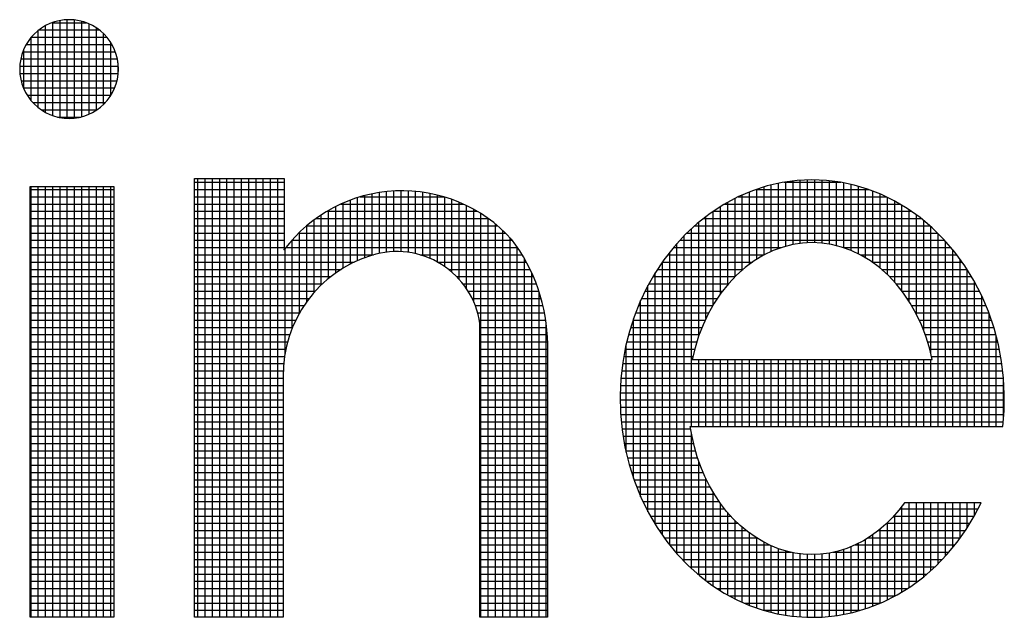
# Model space of a CAD drawing. Header units: inches. Extents: x 947 to 1788, y 0 to 594.
# Drawn here: x 1673.088 to 1675.443, y 99.888 to 101.318 of the extents above; entities that cross this region are included whole.
import ezdxf

# ---------------------------------------------------------------- set-up
doc = ezdxf.new("R2010")
doc.units = ezdxf.units.IN
doc.header["$MEASUREMENT"] = 0
doc.layers.add('BG ÇÑ±¹Áö¿ª³\xad¹æ±â¼úÁÖ½ÄÈ¸»ç CI', color=7, linetype='Continuous')

msp = doc.modelspace()

# ---------------------------------------------------------------- linework, layer by layer
at = {"layer": 'BG ÇÑ±¹Áö¿ª³\xad¹æ±â¼úÁÖ½ÄÈ¸»ç CI', "color": 7, "linetype": 'Continuous', "lineweight": 25}
for p, q in [((1673.1495, 101.0964), (1673.1495, 101.3042)), ((1673.1651, 101.3112), (1673.2467, 101.3112)), ((1673.1669, 101.0887), (1673.1669, 101.3119)), ((1673.1843, 101.0841), (1673.1843, 101.3165)), ((1673.2016, 101.0822), (1673.2016, 101.3184)), ((1673.219, 101.0828), (1673.219, 101.3178)), ((1673.2364, 101.0861), (1673.2364, 101.3145)), ((1673.2537, 101.0922), (1673.2537, 101.3084)), ((1673.1155, 101.2765), (1673.2962, 101.2765)), ((1673.1322, 101.1079), (1673.1322, 101.2927)), ((1673.1337, 101.2939), (1673.2781, 101.2939)), ((1673.2711, 101.1017), (1673.2711, 101.2989)), ((1673.2884, 101.1157), (1673.2884, 101.2849)), ((1673.1034, 101.2591), (1673.3084, 101.2591)), ((1673.1148, 101.125), (1673.1148, 101.2756)), ((1673.3058, 101.1372), (1673.3058, 101.2634)), ((1673.0952, 101.2418), (1673.3166, 101.2418)), ((1673.0974, 101.1533), (1673.0974, 101.2473)), ((1673.0879, 101.207), (1673.3239, 101.207)), ((1673.0902, 101.2244), (1673.3216, 101.2244)), ((1673.3232, 101.1857), (1673.3232, 101.2149)), ((1673.0882, 101.1897), (1673.3236, 101.1897)), ((1673.0911, 101.1723), (1673.3207, 101.1723)), ((1673.0967, 101.155), (1673.315, 101.155)), ((1673.1057, 101.1376), (1673.3061, 101.1376)), ((1673.119, 101.1202), (1673.2928, 101.1202)), ((1673.139, 101.1029), (1673.2728, 101.1029)), ((1673.1778, 101.0855), (1673.234, 101.0855)), ((1673.5059, 99.8879), (1673.5059, 100.9383)), ((1673.5059, 100.9383), (1673.7207, 100.9383)), ((1673.5059, 100.9292), (1673.7207, 100.9292)), ((1673.5142, 99.8879), (1673.5142, 100.9383)), ((1673.5315, 99.8879), (1673.5315, 100.9383)), ((1673.5489, 99.8879), (1673.5489, 100.9383)), ((1673.5663, 99.8879), (1673.5663, 100.9383)), ((1673.5836, 99.8879), (1673.5836, 100.9383)), ((1673.601, 99.8879), (1673.601, 100.9383)), ((1673.6184, 99.8879), (1673.6184, 100.9383)), ((1673.6357, 99.8879), (1673.6357, 100.9383)), ((1673.6531, 99.8879), (1673.6531, 100.9383)), ((1673.6705, 99.8879), (1673.6705, 100.9383)), ((1673.6878, 99.8879), (1673.6878, 100.9383)), ((1673.7052, 99.8879), (1673.7052, 100.9383)), ((1673.7207, 100.9383), (1673.7207, 100.7681)), ((1674.9122, 100.9286), (1674.8764, 100.9205)), ((1674.886, 100.7636), (1674.886, 100.9227)), ((1674.9033, 100.7704), (1674.9033, 100.9266)), ((1674.9479, 100.9334), (1674.9122, 100.9286)), ((1674.9167, 100.9292), (1675.0521, 100.9292)), ((1674.9207, 100.776), (1674.9207, 100.9298)), ((1674.9381, 100.7803), (1674.9381, 100.9321)), ((1674.9833, 100.935), (1674.9479, 100.9334)), ((1674.9554, 100.7829), (1674.9554, 100.9338)), ((1674.9728, 100.7843), (1674.9728, 100.9346)), ((1675.0179, 100.9336), (1674.9833, 100.935)), ((1674.9902, 100.7845), (1674.9902, 100.9347)), ((1675.0075, 100.7836), (1675.0075, 100.934)), ((1675.0516, 100.9293), (1675.0179, 100.9336)), ((1675.0249, 100.781), (1675.0249, 100.9327)), ((1675.0423, 100.7772), (1675.0423, 100.9305)), ((1675.084, 100.9225), (1675.0516, 100.9293)), ((1675.0596, 100.7722), (1675.0596, 100.9276)), ((1675.077, 100.7659), (1675.077, 100.924)), ((1675.116, 100.913), (1675.084, 100.9225)), ((1673.113, 100.9188), (1673.3127, 100.9188)), ((1673.113, 99.8879), (1673.113, 100.9188)), ((1673.113, 100.9119), (1673.3127, 100.9119)), ((1673.1148, 99.8879), (1673.1148, 100.9188)), ((1673.1322, 99.8879), (1673.1322, 100.9188)), ((1673.1495, 99.8879), (1673.1495, 100.9188)), ((1673.1669, 99.8879), (1673.1669, 100.9188)), ((1673.1843, 99.8879), (1673.1843, 100.9188)), ((1673.2016, 99.8879), (1673.2016, 100.9188)), ((1673.219, 99.8879), (1673.219, 100.9188)), ((1673.2364, 99.8879), (1673.2364, 100.9188)), ((1673.2537, 99.8879), (1673.2537, 100.9188)), ((1673.2711, 99.8879), (1673.2711, 100.9188)), ((1673.2884, 99.8879), (1673.2884, 100.9188)), ((1673.3058, 99.8879), (1673.3058, 100.9188)), ((1673.3127, 100.9188), (1673.3127, 99.8879)), ((1673.5059, 100.9119), (1673.7207, 100.9119)), ((1673.9309, 100.7547), (1673.9309, 100.9016)), ((1673.9483, 100.7592), (1673.9483, 100.9048)), ((1673.9657, 100.762), (1673.9657, 100.9071)), ((1673.983, 100.7634), (1673.983, 100.9085)), ((1674.0004, 100.7632), (1674.0004, 100.909)), ((1674.0178, 100.7616), (1674.0178, 100.9087)), ((1674.0351, 100.7583), (1674.0351, 100.9075)), ((1674.0525, 100.7535), (1674.0525, 100.9055)), ((1674.0698, 100.7469), (1674.0698, 100.9026)), ((1674.8409, 100.909), (1674.806, 100.8942)), ((1674.8339, 100.7331), (1674.8339, 100.906)), ((1674.8764, 100.9205), (1674.8409, 100.909)), ((1674.8496, 100.9119), (1675.1188, 100.9119)), ((1674.8513, 100.745), (1674.8513, 100.9124)), ((1674.8686, 100.7553), (1674.8686, 100.918)), ((1675.0944, 100.7577), (1675.0944, 100.9194)), ((1675.1117, 100.748), (1675.1117, 100.9142)), ((1675.1481, 100.9005), (1675.116, 100.913)), ((1675.1291, 100.7367), (1675.1291, 100.9079)), ((1675.1464, 100.7236), (1675.1464, 100.9011)), ((1675.1799, 100.885), (1675.1481, 100.9005)), ((1673.113, 100.8945), (1673.3127, 100.8945)), ((1673.113, 100.8771), (1673.3127, 100.8771)), ((1673.5059, 100.8945), (1673.7207, 100.8945)), ((1673.5059, 100.8771), (1673.7207, 100.8771)), ((1673.8562, 100.8771), (1674.1494, 100.8771)), ((1673.8615, 100.7238), (1673.8615, 100.8795)), ((1673.8788, 100.7336), (1673.8788, 100.8865)), ((1673.8962, 100.7419), (1673.8962, 100.8925)), ((1673.9026, 100.8945), (1674.103, 100.8945)), ((1673.9136, 100.7489), (1673.9136, 100.8975)), ((1674.0872, 100.7384), (1674.0872, 100.8988)), ((1674.1046, 100.7276), (1674.1046, 100.894)), ((1674.1219, 100.714), (1674.1219, 100.8883)), ((1674.1393, 100.6969), (1674.1393, 100.8815)), ((1674.7721, 100.8761), (1674.7396, 100.8549)), ((1674.806, 100.8942), (1674.7721, 100.8761)), ((1674.774, 100.8771), (1675.1933, 100.8771)), ((1674.7818, 100.6844), (1674.7818, 100.8813)), ((1674.7992, 100.7032), (1674.7992, 100.8905)), ((1674.8067, 100.8945), (1675.1605, 100.8945)), ((1674.8165, 100.7192), (1674.8165, 100.8987)), ((1675.1638, 100.7082), (1675.1638, 100.8929)), ((1675.2113, 100.8665), (1675.1799, 100.885)), ((1675.1812, 100.69), (1675.1812, 100.8843)), ((1673.113, 100.8598), (1673.3127, 100.8598)), ((1673.5059, 100.8598), (1673.7207, 100.8598)), ((1673.823, 100.8598), (1674.1826, 100.8598)), ((1673.8267, 100.6992), (1673.8267, 100.8619)), ((1673.8441, 100.7125), (1673.8441, 100.8713)), ((1674.1567, 100.6747), (1674.1567, 100.8737)), ((1674.174, 100.643), (1674.174, 100.8647)), ((1674.1914, 99.8879), (1674.1914, 100.8543)), ((1674.7396, 100.8549), (1674.7087, 100.8308)), ((1674.747, 100.8598), (1675.2208, 100.8598)), ((1674.7471, 100.6357), (1674.7471, 100.8598)), ((1674.7644, 100.6623), (1674.7644, 100.8711)), ((1675.1985, 100.6688), (1675.1985, 100.874)), ((1675.2419, 100.8448), (1675.2113, 100.8665)), ((1675.2159, 100.6437), (1675.2159, 100.8632)), ((1673.113, 100.8424), (1673.3127, 100.8424)), ((1673.5059, 100.8424), (1673.7207, 100.8424)), ((1673.792, 100.6655), (1673.792, 100.8391)), ((1673.7965, 100.8424), (1674.2091, 100.8424)), ((1673.8094, 100.6837), (1673.8094, 100.8513)), ((1674.2088, 99.8879), (1674.2088, 100.8426)), ((1674.2261, 99.8879), (1674.2261, 100.8293)), ((1674.7087, 100.8308), (1674.6798, 100.804)), ((1674.7123, 100.5611), (1674.7123, 100.8336)), ((1674.7236, 100.8424), (1675.2448, 100.8424)), ((1674.7297, 100.6029), (1674.7297, 100.8472)), ((1675.2333, 100.6135), (1675.2333, 100.8509)), ((1675.2712, 100.8201), (1675.2419, 100.8448)), ((1675.2506, 100.5739), (1675.2506, 100.8375)), ((1673.113, 100.825), (1673.3127, 100.825)), ((1673.113, 100.8077), (1673.3127, 100.8077)), ((1673.5059, 100.825), (1673.7207, 100.825)), ((1673.5059, 100.8077), (1673.7207, 100.8077)), ((1673.7553, 100.8077), (1674.2502, 100.8077)), ((1673.7573, 100.6167), (1673.7573, 100.8096)), ((1673.7743, 100.825), (1674.2312, 100.825)), ((1673.7747, 100.6437), (1673.7747, 100.8253)), ((1674.2435, 99.8879), (1674.2435, 100.8141)), ((1674.6838, 100.8077), (1675.2839, 100.8077)), ((1674.695, 100.345), (1674.695, 100.818)), ((1674.7025, 100.825), (1675.2654, 100.825)), ((1675.268, 100.5175), (1675.268, 100.8229)), ((1675.2991, 100.7925), (1675.2712, 100.8201)), ((1675.2854, 100.345), (1675.2854, 100.8062)), ((1673.113, 100.7903), (1673.3127, 100.7903)), ((1673.5059, 100.7903), (1673.7207, 100.7903)), ((1673.7389, 100.7903), (1674.2664, 100.7903)), ((1673.7399, 100.5807), (1673.7399, 100.7915)), ((1674.2609, 99.8879), (1674.2609, 100.7967)), ((1674.6798, 100.804), (1674.6532, 100.775)), ((1674.6602, 100.0398), (1674.6602, 100.7827)), ((1674.6672, 100.7903), (1675.3011, 100.7903)), ((1674.6776, 100.0216), (1674.6776, 100.8016)), ((1674.961, 100.7837), (1674.9377, 100.7802)), ((1674.9839, 100.7848), (1674.961, 100.7837)), ((1675.0069, 100.7837), (1674.9839, 100.7848)), ((1675.0302, 100.7802), (1675.0069, 100.7837)), ((1675.3252, 100.7622), (1675.2991, 100.7925)), ((1675.3027, 100.345), (1675.3027, 100.7883)), ((1673.113, 100.7729), (1673.3127, 100.7729)), ((1673.5059, 100.7729), (1673.7207, 100.7729)), ((1673.7226, 100.5192), (1673.7226, 100.7705)), ((1673.7244, 100.7729), (1674.2788, 100.7729)), ((1674.2782, 99.8879), (1674.2782, 100.7737)), ((1674.6532, 100.775), (1674.6289, 100.7439)), ((1674.6429, 100.061), (1674.6429, 100.7618)), ((1674.6516, 100.7729), (1674.9103, 100.7729)), ((1674.8907, 100.7659), (1674.8675, 100.7548)), ((1674.9141, 100.7743), (1674.8907, 100.7659)), ((1674.9377, 100.7802), (1674.9141, 100.7743)), ((1675.0538, 100.7743), (1675.0302, 100.7802)), ((1675.0772, 100.7659), (1675.0538, 100.7743)), ((1675.0576, 100.7729), (1675.316, 100.7729)), ((1675.1004, 100.7548), (1675.0772, 100.7659)), ((1675.3201, 100.345), (1675.3201, 100.7681)), ((1675.3491, 100.7295), (1675.3252, 100.7622)), ((1673.113, 100.7556), (1673.3127, 100.7556)), ((1673.113, 100.7382), (1673.3127, 100.7382)), ((1673.5059, 100.7556), (1673.934, 100.7556)), ((1673.5059, 100.7382), (1673.8881, 100.7382)), ((1674.0458, 100.7556), (1674.2899, 100.7556)), ((1674.0875, 100.7382), (1674.2999, 100.7382)), ((1674.2956, 99.8879), (1674.2956, 100.7459)), ((1674.6289, 100.7439), (1674.6071, 100.7112)), ((1674.6251, 100.7382), (1674.8408, 100.7382)), ((1674.6255, 100.0844), (1674.6255, 100.7389)), ((1674.638, 100.7556), (1674.8691, 100.7556)), ((1674.8449, 100.7412), (1674.8232, 100.7252)), ((1674.8675, 100.7548), (1674.8449, 100.7412)), ((1675.0988, 100.7556), (1675.33, 100.7556)), ((1675.123, 100.7412), (1675.1004, 100.7548)), ((1675.1447, 100.7252), (1675.123, 100.7412)), ((1675.1271, 100.7382), (1675.3427, 100.7382)), ((1675.3375, 100.345), (1675.3375, 100.7454)), ((1673.113, 100.7208), (1673.3127, 100.7208)), ((1673.5059, 100.7208), (1673.8566, 100.7208)), ((1674.1137, 100.7208), (1674.3088, 100.7208)), ((1674.313, 99.8879), (1674.313, 100.712)), ((1674.6071, 100.7112), (1674.588, 100.6774)), ((1674.6081, 100.1105), (1674.6081, 100.7128)), ((1674.6135, 100.7208), (1674.8183, 100.7208)), ((1674.8232, 100.7252), (1674.8026, 100.7068)), ((1675.1653, 100.7068), (1675.1447, 100.7252)), ((1675.1496, 100.7208), (1675.3544, 100.7208)), ((1675.3706, 100.6945), (1675.3491, 100.7295)), ((1675.3548, 100.345), (1675.3548, 100.7201)), ((1673.113, 100.7035), (1673.3127, 100.7035)), ((1673.5059, 100.7035), (1673.8321, 100.7035)), ((1674.1332, 100.7035), (1674.3167, 100.7035)), ((1674.6027, 100.7035), (1674.7994, 100.7035)), ((1674.8026, 100.7068), (1674.7832, 100.6862)), ((1675.1847, 100.6862), (1675.1653, 100.7068)), ((1675.1685, 100.7035), (1675.3651, 100.7035)), ((1675.3895, 100.6578), (1675.3706, 100.6945)), ((1675.3722, 100.345), (1675.3722, 100.6915)), ((1673.113, 100.6861), (1673.3127, 100.6861)), ((1673.113, 100.6687), (1673.3127, 100.6687)), ((1673.5059, 100.6861), (1673.8119, 100.6861)), ((1673.5059, 100.6687), (1673.7949, 100.6687)), ((1674.1484, 100.6861), (1674.3237, 100.6861)), ((1674.1605, 100.6687), (1674.3299, 100.6687)), ((1674.3303, 99.8879), (1674.3303, 100.6674)), ((1674.588, 100.6774), (1674.5715, 100.6426)), ((1674.5839, 100.6687), (1674.7693, 100.6687)), ((1674.5908, 100.1405), (1674.5908, 100.6823)), ((1674.5929, 100.6861), (1674.7831, 100.6861)), ((1674.7654, 100.6638), (1674.7493, 100.6397)), ((1674.7832, 100.6862), (1674.7654, 100.6638)), ((1675.2025, 100.6638), (1675.1847, 100.6862)), ((1675.1848, 100.6861), (1675.3749, 100.6861)), ((1675.1986, 100.6687), (1675.3839, 100.6687)), ((1675.2186, 100.6397), (1675.2025, 100.6638)), ((1673.113, 100.6514), (1673.3127, 100.6514)), ((1673.5059, 100.6514), (1673.7804, 100.6514)), ((1674.1702, 100.6514), (1674.3352, 100.6514)), ((1674.5715, 100.6426), (1674.5577, 100.6074)), ((1674.5734, 100.1761), (1674.5734, 100.6466)), ((1674.5757, 100.6514), (1674.7571, 100.6514)), ((1674.7493, 100.6397), (1674.735, 100.6142)), ((1675.2108, 100.6514), (1675.3922, 100.6514)), ((1675.2329, 100.6142), (1675.2186, 100.6397)), ((1675.4057, 100.6196), (1675.3895, 100.6578)), ((1675.3896, 100.345), (1675.3896, 100.6577)), ((1673.113, 100.634), (1673.3127, 100.634)), ((1673.113, 100.6167), (1673.3127, 100.6167)), ((1673.5059, 100.634), (1673.768, 100.634)), ((1673.5059, 100.6167), (1673.7573, 100.6167)), ((1674.1777, 100.634), (1674.3397, 100.634)), ((1674.1834, 100.6167), (1674.3434, 100.6167)), ((1674.5614, 100.6167), (1674.7363, 100.6167)), ((1674.5682, 100.634), (1674.7461, 100.634)), ((1675.2218, 100.634), (1675.3996, 100.634)), ((1675.2315, 100.6167), (1675.4067, 100.6167)), ((1675.419, 100.5803), (1675.4057, 100.6196)), ((1673.113, 100.5993), (1673.3127, 100.5993)), ((1673.5059, 100.5993), (1673.7482, 100.5993)), ((1674.1875, 100.5993), (1674.3463, 100.5993)), ((1674.5577, 100.6074), (1674.5465, 100.572)), ((1674.5551, 100.5993), (1674.728, 100.5993)), ((1674.5561, 100.221), (1674.5561, 100.6021)), ((1674.735, 100.6142), (1674.7226, 100.5878)), ((1675.2453, 100.5878), (1675.2329, 100.6142)), ((1675.2399, 100.5993), (1675.4126, 100.5993)), ((1675.4069, 100.345), (1675.4069, 100.616)), ((1673.113, 100.5819), (1673.3127, 100.5819)), ((1673.5059, 100.5819), (1673.7404, 100.5819)), ((1674.1888, 99.8879), (1674.1888, 100.5909)), ((1674.1888, 100.5819), (1674.3485, 100.5819)), ((1674.3477, 99.8879), (1674.3477, 100.5894)), ((1674.5465, 100.572), (1674.5375, 100.5358)), ((1674.5496, 100.5819), (1674.7203, 100.5819)), ((1674.7226, 100.5878), (1674.7121, 100.5606)), ((1675.2558, 100.5606), (1675.2453, 100.5878)), ((1675.2476, 100.5819), (1675.4185, 100.5819)), ((1675.4294, 100.5405), (1675.419, 100.5803)), ((1673.113, 100.5646), (1673.3127, 100.5646)), ((1673.113, 100.5472), (1673.3127, 100.5472)), ((1673.5059, 100.5646), (1673.734, 100.5646)), ((1673.5059, 100.5472), (1673.7287, 100.5472)), ((1674.1888, 100.5646), (1674.35, 100.5646)), ((1674.1888, 100.5472), (1674.3508, 100.5472)), ((1674.5403, 100.5472), (1674.708, 100.5472)), ((1674.5446, 100.5646), (1674.7137, 100.5646)), ((1674.7121, 100.5606), (1674.7036, 100.533)), ((1675.2542, 100.5646), (1675.4231, 100.5646)), ((1675.2643, 100.533), (1675.2558, 100.5606)), ((1675.2599, 100.5472), (1675.4276, 100.5472)), ((1675.4243, 100.345), (1675.4243, 100.5601)), ((1673.113, 100.5298), (1673.3127, 100.5298)), ((1673.5059, 100.5298), (1673.7245, 100.5298)), ((1674.1888, 100.5298), (1674.3509, 100.5298)), ((1674.3509, 100.5414), (1674.3509, 99.8879)), ((1674.5375, 100.5358), (1674.5306, 100.498)), ((1674.5364, 100.5298), (1674.7028, 100.5298)), ((1674.5387, 100.283), (1674.5387, 100.5407)), ((1674.7036, 100.533), (1674.697, 100.5053)), ((1675.2709, 100.5053), (1675.2643, 100.533)), ((1675.2651, 100.5298), (1675.4314, 100.5298)), ((1675.4369, 100.5004), (1675.4294, 100.5405)), ((1673.113, 100.5125), (1673.3127, 100.5125)), ((1673.5059, 100.5125), (1673.7215, 100.5125)), ((1674.1888, 100.5125), (1674.3509, 100.5125)), ((1674.5333, 100.5125), (1674.6987, 100.5125)), ((1674.697, 100.5053), (1674.7544, 100.5053)), ((1674.7123, 100.345), (1674.7123, 100.5053)), ((1674.7297, 100.345), (1674.7297, 100.5053)), ((1674.7471, 100.345), (1674.7471, 100.5053)), ((1674.7544, 100.5053), (1674.8118, 100.5053)), ((1674.7644, 100.345), (1674.7644, 100.5053)), ((1674.7818, 100.345), (1674.7818, 100.5053)), ((1674.7992, 100.345), (1674.7992, 100.5053)), ((1674.8118, 100.5053), (1674.8692, 100.5053)), ((1674.8165, 100.345), (1674.8165, 100.5053)), ((1674.8339, 100.345), (1674.8339, 100.5053)), ((1674.8513, 100.345), (1674.8513, 100.5053)), ((1674.8686, 100.345), (1674.8686, 100.5053)), ((1674.8692, 100.5053), (1674.9266, 100.5053)), ((1674.886, 100.345), (1674.886, 100.5053)), ((1674.9033, 100.345), (1674.9033, 100.5053)), ((1674.9207, 100.345), (1674.9207, 100.5053)), ((1674.9266, 100.5053), (1674.9839, 100.5053)), ((1674.9381, 100.345), (1674.9381, 100.5053)), ((1674.9554, 100.345), (1674.9554, 100.5053)), ((1674.9728, 100.345), (1674.9728, 100.5053)), ((1674.9839, 100.5053), (1675.0413, 100.5053)), ((1674.9902, 100.345), (1674.9902, 100.5053)), ((1675.0075, 100.345), (1675.0075, 100.5053)), ((1675.0249, 100.345), (1675.0249, 100.5053)), ((1675.0413, 100.5053), (1675.0987, 100.5053)), ((1675.0423, 100.345), (1675.0423, 100.5053)), ((1675.0596, 100.345), (1675.0596, 100.5053)), ((1675.077, 100.345), (1675.077, 100.5053)), ((1675.0944, 100.345), (1675.0944, 100.5053)), ((1675.0987, 100.5053), (1675.1561, 100.5053)), ((1675.1117, 100.345), (1675.1117, 100.5053)), ((1675.1291, 100.345), (1675.1291, 100.5053)), ((1675.1464, 100.345), (1675.1464, 100.5053)), ((1675.1561, 100.5053), (1675.2135, 100.5053)), ((1675.1638, 100.345), (1675.1638, 100.5053)), ((1675.1812, 100.345), (1675.1812, 100.5053)), ((1675.1985, 100.345), (1675.1985, 100.5053)), ((1675.2135, 100.5053), (1675.2709, 100.5053)), ((1675.2159, 100.345), (1675.2159, 100.5053)), ((1675.2333, 100.345), (1675.2333, 100.5053)), ((1675.2506, 100.345), (1675.2506, 100.5053)), ((1675.268, 100.345), (1675.268, 100.5053)), ((1675.2692, 100.5125), (1675.4346, 100.5125)), ((1675.4416, 100.4604), (1675.4369, 100.5004)), ((1673.113, 100.4951), (1673.3127, 100.4951)), ((1673.113, 100.4777), (1673.3127, 100.4777)), ((1673.5059, 100.4951), (1673.7195, 100.4951)), ((1673.5059, 100.4777), (1673.7185, 100.4777)), ((1674.1888, 100.4951), (1674.3509, 100.4951)), ((1674.1888, 100.4777), (1674.3509, 100.4777)), ((1674.5306, 100.498), (1674.5262, 100.4589)), ((1674.5284, 100.4777), (1675.4395, 100.4777)), ((1674.5303, 100.4951), (1675.4375, 100.4951)), ((1673.113, 100.4604), (1673.3127, 100.4604)), ((1673.5059, 100.4604), (1673.7184, 100.4604)), ((1673.7184, 100.4639), (1673.7184, 99.8879)), ((1674.1888, 100.4604), (1674.3509, 100.4604)), ((1674.5262, 100.4589), (1674.5244, 100.4186)), ((1674.5264, 100.4604), (1675.4416, 100.4604)), ((1675.4435, 100.421), (1675.4416, 100.4604)), ((1675.4416, 100.3673), (1675.4416, 100.4586)), ((1673.113, 100.443), (1673.3127, 100.443)), ((1673.5059, 100.443), (1673.7184, 100.443)), ((1674.1888, 100.443), (1674.3509, 100.443)), ((1674.5255, 100.443), (1675.4424, 100.443)), ((1673.113, 100.4256), (1673.3127, 100.4256)), ((1673.113, 100.4083), (1673.3127, 100.4083)), ((1673.5059, 100.4256), (1673.7184, 100.4256)), ((1673.5059, 100.4083), (1673.7184, 100.4083)), ((1674.1888, 100.4256), (1674.3509, 100.4256)), ((1674.1888, 100.4083), (1674.3509, 100.4083)), ((1674.5244, 100.4186), (1674.5253, 100.3777)), ((1674.5246, 100.4083), (1675.4433, 100.4083)), ((1674.5247, 100.4256), (1675.4433, 100.4256)), ((1675.4429, 100.3824), (1675.4435, 100.421)), ((1673.113, 100.3909), (1673.3127, 100.3909)), ((1673.5059, 100.3909), (1673.7184, 100.3909)), ((1674.1888, 100.3909), (1674.3509, 100.3909)), ((1674.525, 100.3909), (1675.443, 100.3909)), ((1675.4399, 100.345), (1675.4429, 100.3824)), ((1673.113, 100.3736), (1673.3127, 100.3736)), ((1673.5059, 100.3736), (1673.7184, 100.3736)), ((1674.1888, 100.3736), (1674.3509, 100.3736)), ((1674.5253, 100.3777), (1674.5291, 100.3363)), ((1674.5257, 100.3736), (1675.4422, 100.3736)), ((1673.113, 100.3562), (1673.3127, 100.3562)), ((1673.113, 100.3388), (1673.3127, 100.3388)), ((1673.5059, 100.3562), (1673.7184, 100.3562)), ((1673.5059, 100.3388), (1673.7184, 100.3388)), ((1674.1888, 100.3562), (1674.3509, 100.3562)), ((1674.1888, 100.3388), (1674.3509, 100.3388)), ((1674.5273, 100.3562), (1675.4408, 100.3562)), ((1674.5289, 100.3388), (1674.6932, 100.3388)), ((1674.5291, 100.3363), (1674.5358, 100.295)), ((1674.6964, 100.3206), (1674.6922, 100.345)), ((1674.6922, 100.345), (1674.7669, 100.345)), ((1674.7669, 100.345), (1674.8417, 100.345)), ((1674.8417, 100.345), (1674.9165, 100.345)), ((1674.9165, 100.345), (1674.9913, 100.345)), ((1674.9913, 100.345), (1675.066, 100.345)), ((1675.066, 100.345), (1675.1408, 100.345)), ((1675.1408, 100.345), (1675.2156, 100.345)), ((1675.2156, 100.345), (1675.2903, 100.345)), ((1675.2903, 100.345), (1675.3651, 100.345)), ((1675.3651, 100.345), (1675.4399, 100.345)), ((1673.113, 100.3215), (1673.3127, 100.3215)), ((1673.5059, 100.3215), (1673.7184, 100.3215)), ((1674.1888, 100.3215), (1674.3509, 100.3215)), ((1674.5315, 100.3215), (1674.6962, 100.3215)), ((1674.695, 100.0047), (1674.695, 100.3287)), ((1674.7019, 100.2962), (1674.6964, 100.3206)), ((1673.113, 100.3041), (1673.3127, 100.3041)), ((1673.113, 100.2867), (1673.3127, 100.2867)), ((1673.5059, 100.3041), (1673.7184, 100.3041)), ((1673.5059, 100.2867), (1673.7184, 100.2867)), ((1674.1888, 100.3041), (1674.3509, 100.3041)), ((1674.1888, 100.2867), (1674.3509, 100.2867)), ((1674.5344, 100.3041), (1674.7001, 100.3041)), ((1674.5358, 100.295), (1674.5456, 100.254)), ((1674.5378, 100.2867), (1674.7047, 100.2867)), ((1674.7089, 100.272), (1674.7019, 100.2962)), ((1673.113, 100.2694), (1673.3127, 100.2694)), ((1673.5059, 100.2694), (1673.7184, 100.2694)), ((1674.1888, 100.2694), (1674.3509, 100.2694)), ((1674.5419, 100.2694), (1674.7098, 100.2694)), ((1674.7173, 100.2482), (1674.7089, 100.272)), ((1673.113, 100.252), (1673.3127, 100.252)), ((1673.5059, 100.252), (1673.7184, 100.252)), ((1674.1888, 100.252), (1674.3509, 100.252)), ((1674.5456, 100.254), (1674.5583, 100.2139)), ((1674.5462, 100.252), (1674.716, 100.252)), ((1674.7123, 99.9892), (1674.7123, 100.2623)), ((1674.7271, 100.225), (1674.7173, 100.2482)), ((1673.113, 100.2346), (1673.3127, 100.2346)), ((1673.113, 100.2173), (1673.3127, 100.2173)), ((1673.5059, 100.2346), (1673.7184, 100.2346)), ((1673.5059, 100.2173), (1673.7184, 100.2173)), ((1674.1888, 100.2346), (1674.3509, 100.2346)), ((1674.1888, 100.2173), (1674.3509, 100.2173)), ((1674.5517, 100.2346), (1674.723, 100.2346)), ((1674.5572, 100.2173), (1674.7309, 100.2173)), ((1674.7382, 100.2025), (1674.7271, 100.225)), ((1674.7297, 99.9757), (1674.7297, 100.2197)), ((1673.113, 100.1999), (1673.3127, 100.1999)), ((1673.5059, 100.1999), (1673.7184, 100.1999)), ((1674.1888, 100.1999), (1674.3509, 100.1999)), ((1674.5583, 100.2139), (1674.5738, 100.1751)), ((1674.5639, 100.1999), (1674.7397, 100.1999)), ((1674.7507, 100.181), (1674.7382, 100.2025)), ((1673.113, 100.1825), (1673.3127, 100.1825)), ((1673.5059, 100.1825), (1673.7184, 100.1825)), ((1674.1888, 100.1825), (1674.3509, 100.1825)), ((1674.5708, 100.1825), (1674.7498, 100.1825)), ((1674.5738, 100.1751), (1674.5921, 100.1379)), ((1674.7471, 99.9629), (1674.7471, 100.1872)), ((1674.7644, 100.1605), (1674.7507, 100.181)), ((1673.113, 100.1652), (1673.3127, 100.1652)), ((1673.113, 100.1478), (1673.3127, 100.1478)), ((1673.5059, 100.1652), (1673.7184, 100.1652)), ((1673.5059, 100.1478), (1673.7184, 100.1478)), ((1674.1888, 100.1652), (1674.3509, 100.1652)), ((1674.1888, 100.1478), (1674.3509, 100.1478)), ((1674.5787, 100.1652), (1674.7613, 100.1652)), ((1674.5872, 100.1478), (1674.7742, 100.1478)), ((1674.7644, 99.9518), (1674.7644, 100.1605)), ((1674.7792, 100.1414), (1674.7644, 100.1605)), ((1675.2047, 100.1622), (1675.191, 100.1442)), ((1675.1938, 100.1478), (1675.3807, 100.1478)), ((1675.1985, 99.9489), (1675.1985, 100.1541)), ((1675.2231, 100.1622), (1675.2047, 100.1622)), ((1675.2159, 99.9596), (1675.2159, 100.1622)), ((1675.2414, 100.1622), (1675.2231, 100.1622)), ((1675.2333, 99.9721), (1675.2333, 100.1622)), ((1675.2598, 100.1622), (1675.2414, 100.1622)), ((1675.2506, 99.985), (1675.2506, 100.1622)), ((1675.2781, 100.1622), (1675.2598, 100.1622)), ((1675.268, 100.0003), (1675.268, 100.1622)), ((1675.2965, 100.1622), (1675.2781, 100.1622)), ((1675.2854, 100.0165), (1675.2854, 100.1622)), ((1675.3148, 100.1622), (1675.2965, 100.1622)), ((1675.3027, 100.0345), (1675.3027, 100.1622)), ((1675.3331, 100.1622), (1675.3148, 100.1622)), ((1675.3201, 100.0549), (1675.3201, 100.1622)), ((1675.3515, 100.1622), (1675.3331, 100.1622)), ((1675.3375, 100.0773), (1675.3375, 100.1622)), ((1675.3698, 100.1622), (1675.3515, 100.1622)), ((1675.3548, 100.1025), (1675.3548, 100.1622)), ((1675.3882, 100.1622), (1675.3698, 100.1622)), ((1675.3714, 100.1298), (1675.3882, 100.1622)), ((1675.3722, 100.1313), (1675.3722, 100.1622)), ((1673.113, 100.1304), (1673.3127, 100.1304)), ((1673.5059, 100.1304), (1673.7184, 100.1304)), ((1674.1888, 100.1304), (1674.3509, 100.1304)), ((1674.5921, 100.1379), (1674.6128, 100.1026)), ((1674.5964, 100.1304), (1674.789, 100.1304)), ((1674.795, 100.1237), (1674.7792, 100.1414)), ((1674.7818, 99.9415), (1674.7818, 100.1385)), ((1674.8117, 100.1075), (1674.795, 100.1237)), ((1675.1762, 100.1272), (1675.1601, 100.1112)), ((1675.191, 100.1442), (1675.1762, 100.1272)), ((1675.179, 100.1304), (1675.3717, 100.1304)), ((1675.1812, 99.9388), (1675.1812, 100.1329)), ((1675.3522, 100.0981), (1675.3714, 100.1298)), ((1673.113, 100.1131), (1673.3127, 100.1131)), ((1673.5059, 100.1131), (1673.7184, 100.1131)), ((1674.1888, 100.1131), (1674.3509, 100.1131)), ((1674.6066, 100.1131), (1674.806, 100.1131)), ((1674.6128, 100.1026), (1674.6357, 100.0697)), ((1674.7992, 99.9322), (1674.7992, 100.1197)), ((1674.8291, 100.093), (1674.8117, 100.1075)), ((1674.8165, 99.9242), (1674.8165, 100.1035)), ((1675.1601, 100.1112), (1675.1431, 100.0964)), ((1675.1464, 99.922), (1675.1464, 100.0993)), ((1675.1621, 100.1131), (1675.3613, 100.1131)), ((1675.1638, 99.93), (1675.1638, 100.1148)), ((1675.3304, 100.0674), (1675.3522, 100.0981)), ((1673.113, 100.0957), (1673.3127, 100.0957)), ((1673.113, 100.0784), (1673.3127, 100.0784)), ((1673.5059, 100.0957), (1673.7184, 100.0957)), ((1673.5059, 100.0784), (1673.7184, 100.0784)), ((1674.1888, 100.0957), (1674.3509, 100.0957)), ((1674.1888, 100.0784), (1674.3509, 100.0784)), ((1674.6176, 100.0957), (1674.8259, 100.0957)), ((1674.6297, 100.0784), (1674.8502, 100.0784)), ((1674.8471, 100.0802), (1674.8291, 100.093)), ((1674.8339, 99.9166), (1674.8339, 100.0896)), ((1674.8656, 100.0691), (1674.8471, 100.0802)), ((1674.8513, 99.9105), (1674.8513, 100.0777)), ((1675.1251, 100.0831), (1675.1062, 100.0713)), ((1675.1117, 99.9088), (1675.1117, 100.0747)), ((1675.1175, 100.0784), (1675.3382, 100.0784)), ((1675.1431, 100.0964), (1675.1251, 100.0831)), ((1675.1291, 99.9151), (1675.1291, 100.0861)), ((1675.1421, 100.0957), (1675.3505, 100.0957)), ((1673.113, 100.061), (1673.3127, 100.061)), ((1673.5059, 100.061), (1673.7184, 100.061)), ((1674.1888, 100.061), (1674.3509, 100.061)), ((1674.6357, 100.0697), (1674.6607, 100.0393)), ((1674.6429, 100.061), (1674.8819, 100.061)), ((1674.8843, 100.0598), (1674.8656, 100.0691)), ((1674.8686, 99.9047), (1674.8686, 100.0676)), ((1674.9032, 100.0522), (1674.8843, 100.0598)), ((1674.886, 99.9003), (1674.886, 100.0591)), ((1674.9224, 100.0462), (1674.9032, 100.0522)), ((1674.9033, 99.8961), (1674.9033, 100.0522)), ((1675.0665, 100.0528), (1675.0459, 100.0463)), ((1675.0866, 100.0612), (1675.0665, 100.0528)), ((1675.077, 99.8989), (1675.077, 100.0572)), ((1675.0861, 100.061), (1675.3251, 100.061)), ((1675.1062, 100.0713), (1675.0866, 100.0612)), ((1675.0944, 99.9036), (1675.0944, 100.0652)), ((1675.3061, 100.038), (1675.3304, 100.0674)), ((1673.113, 100.0436), (1673.3127, 100.0436)), ((1673.5059, 100.0436), (1673.7184, 100.0436)), ((1674.1888, 100.0436), (1674.3509, 100.0436)), ((1674.6571, 100.0436), (1674.9341, 100.0436)), ((1674.6607, 100.0393), (1674.6872, 100.0116)), ((1674.9207, 99.8932), (1674.9207, 100.0467)), ((1674.9422, 100.0418), (1674.9224, 100.0462)), ((1674.9381, 99.8906), (1674.9381, 100.0427)), ((1674.9625, 100.0391), (1674.9422, 100.0418)), ((1674.9554, 99.8893), (1674.9554, 100.04)), ((1674.9832, 100.0381), (1674.9625, 100.0391)), ((1674.9728, 99.8881), (1674.9728, 100.0386)), ((1675.0041, 100.039), (1674.9832, 100.0381)), ((1674.9902, 99.8883), (1674.9902, 100.0384)), ((1675.025, 100.0417), (1675.0041, 100.039)), ((1675.0075, 99.8886), (1675.0075, 100.0394)), ((1675.0249, 99.8904), (1675.0249, 100.0417)), ((1675.0459, 100.0463), (1675.025, 100.0417)), ((1675.0337, 100.0436), (1675.3107, 100.0436)), ((1675.0423, 99.8922), (1675.0423, 100.0455)), ((1675.0596, 99.8954), (1675.0596, 100.0507)), ((1675.2795, 100.0105), (1675.3061, 100.038)), ((1673.113, 100.0263), (1673.3127, 100.0263)), ((1673.113, 100.0089), (1673.3127, 100.0089)), ((1673.5059, 100.0263), (1673.7184, 100.0263)), ((1673.5059, 100.0089), (1673.7184, 100.0089)), ((1674.1888, 100.0263), (1674.3509, 100.0263)), ((1674.1888, 100.0089), (1674.3509, 100.0089)), ((1674.6732, 100.0263), (1675.2947, 100.0263)), ((1674.6872, 100.0116), (1674.7151, 99.9868)), ((1674.6903, 100.0089), (1675.2777, 100.0089)), ((1675.2506, 99.985), (1675.2795, 100.0105)), ((1673.113, 99.9915), (1673.3127, 99.9915)), ((1673.5059, 99.9915), (1673.7184, 99.9915)), ((1674.1888, 99.9915), (1674.3509, 99.9915)), ((1674.7098, 99.9915), (1675.258, 99.9915)), ((1674.7151, 99.9868), (1674.7439, 99.9649)), ((1675.2197, 99.962), (1675.2506, 99.985)), ((1673.113, 99.9742), (1673.3127, 99.9742)), ((1673.113, 99.9568), (1673.3127, 99.9568)), ((1673.5059, 99.9742), (1673.7184, 99.9742)), ((1673.5059, 99.9568), (1673.7184, 99.9568)), ((1674.1888, 99.9742), (1674.3509, 99.9742)), ((1674.1888, 99.9568), (1674.3509, 99.9568)), ((1674.7318, 99.9742), (1675.2361, 99.9742)), ((1674.7439, 99.9649), (1674.7734, 99.946)), ((1674.7566, 99.9568), (1675.2113, 99.9568)), ((1675.187, 99.9417), (1675.2197, 99.962)), ((1673.113, 99.9394), (1673.3127, 99.9394)), ((1673.5059, 99.9394), (1673.7184, 99.9394)), ((1674.1888, 99.9394), (1674.3509, 99.9394)), ((1674.7734, 99.946), (1674.8033, 99.93)), ((1674.7857, 99.9394), (1675.1824, 99.9394)), ((1675.1528, 99.9245), (1675.187, 99.9417)), ((1673.113, 99.9221), (1673.3127, 99.9221)), ((1673.5059, 99.9221), (1673.7184, 99.9221)), ((1674.1888, 99.9221), (1674.3509, 99.9221)), ((1674.8033, 99.93), (1674.8341, 99.9165)), ((1674.8214, 99.9221), (1675.1467, 99.9221)), ((1674.8341, 99.9165), (1674.8665, 99.9052)), ((1675.0812, 99.8997), (1675.1174, 99.9104)), ((1675.1174, 99.9104), (1675.1528, 99.9245)), ((1673.113, 99.9047), (1673.3127, 99.9047)), ((1673.3127, 99.8879), (1673.113, 99.8879)), ((1673.5059, 99.9047), (1673.7184, 99.9047)), ((1673.7184, 99.8879), (1673.5059, 99.8879)), ((1674.1888, 99.9047), (1674.3509, 99.9047)), ((1674.3509, 99.8879), (1674.1888, 99.8879)), ((1674.8665, 99.9052), (1674.9004, 99.8966)), ((1674.8686, 99.9047), (1675.098, 99.9047)), ((1674.9004, 99.8966), (1674.9354, 99.8908)), ((1674.9354, 99.8908), (1674.9713, 99.8881)), ((1674.9713, 99.8881), (1675.0078, 99.8886)), ((1675.0078, 99.8886), (1675.0445, 99.8924)), ((1675.0445, 99.8924), (1675.0812, 99.8997))]:
    msp.add_line(p, q, dxfattribs=at)
for centre, radius, start, end in [((1673.2059, 101.2003), 0.1182, 0, 180), ((1673.2059, 101.2003), 0.1182, 180, 0), ((1674.0028, 100.5563), 0.3527, 42.0809, 143.0927), ((1673.9304, 100.5374), 0.4206, 0.5372, 37.3719), ((1673.9899, 100.5625), 0.201, 8.1307, 107.4625), ((1674.0158, 100.4696), 0.2974, 106.8512, 181.1019)]:
    msp.add_arc(centre, radius, start, end, dxfattribs=at)
msp.add_point((1673.7207, 100.7681), dxfattribs=at)

doc.saveas('drawing.dxf')
